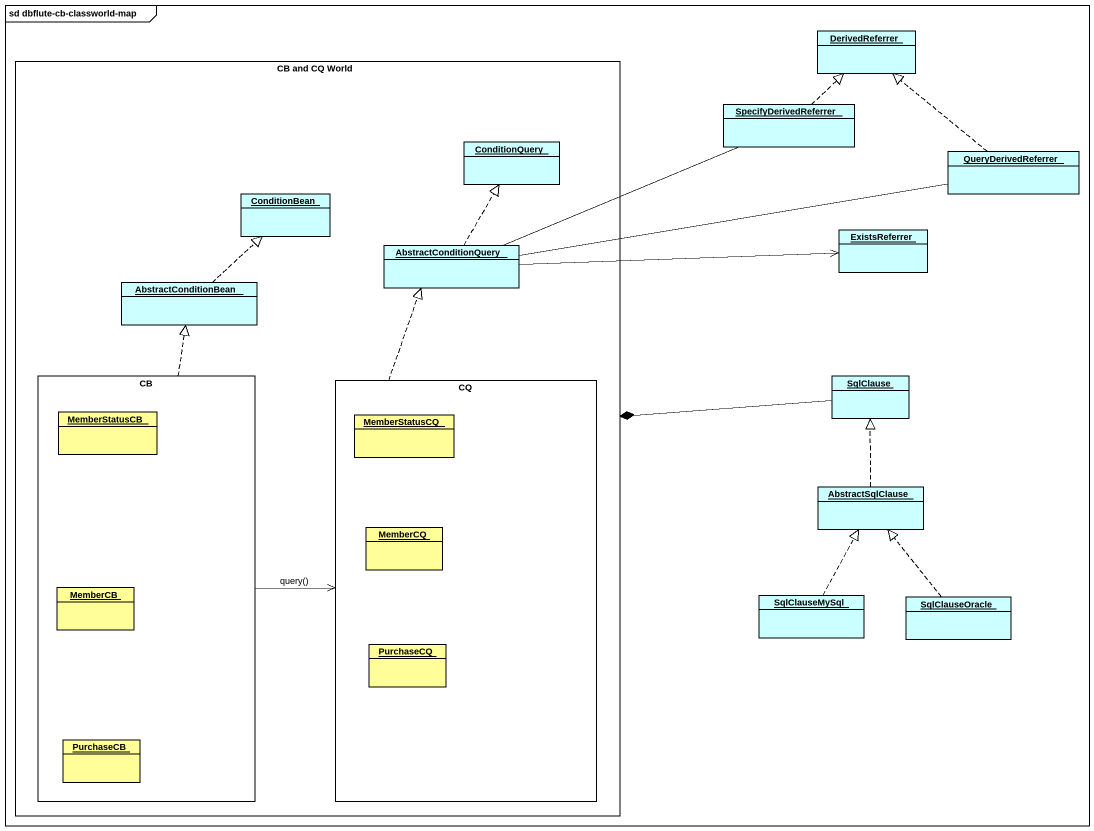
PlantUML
@startuml
mainframe sd dbflute-cb-classworld-map
hide circle
hide empty members
object DerivedReferrer #CCFFFF
rectangle "CB and CQ World" as CB_and_CQ_World {
  object ConditionQuery #CCFFFF
  object ConditionBean #CCFFFF
  object AbstractConditionQuery #CCFFFF
  object AbstractConditionBean #CCFFFF
  rectangle CB {
    object MemberStatusCB #FFFE99
    object MemberCB #FFFE99
    object PurchaseCB #FFFE99
  }
  rectangle CQ {
    object MemberStatusCQ #FFFE99
    object MemberCQ #FFFE99
    object PurchaseCQ #FFFE99
  }
}
object SpecifyDerivedReferrer #CCFFFF
object QueryDerivedReferrer #CCFFFF
object ExistsReferrer #CCFFFF
object SqlClause #CCFFFF
object AbstractSqlClause #CCFFFF
object SqlClauseMySql #CCFFFF
object SqlClauseOracle #CCFFFF
CB_and_CQ_World *-right- SqlClause
SpecifyDerivedReferrer .up.|> DerivedReferrer
QueryDerivedReferrer .up.|> DerivedReferrer
AbstractConditionQuery -right- SpecifyDerivedReferrer
AbstractConditionQuery .up.|> ConditionQuery
AbstractConditionQuery -right- QueryDerivedReferrer
AbstractConditionQuery -right-> ExistsReferrer
AbstractConditionBean .up.|> ConditionBean
CB .up.|> AbstractConditionBean
CB -right-> CQ : query()
CQ .up.|> AbstractConditionQuery
AbstractSqlClause .up.|> SqlClause
SqlClauseMySql .up.|> AbstractSqlClause
SqlClauseOracle .up.|> AbstractSqlClause
@enduml
